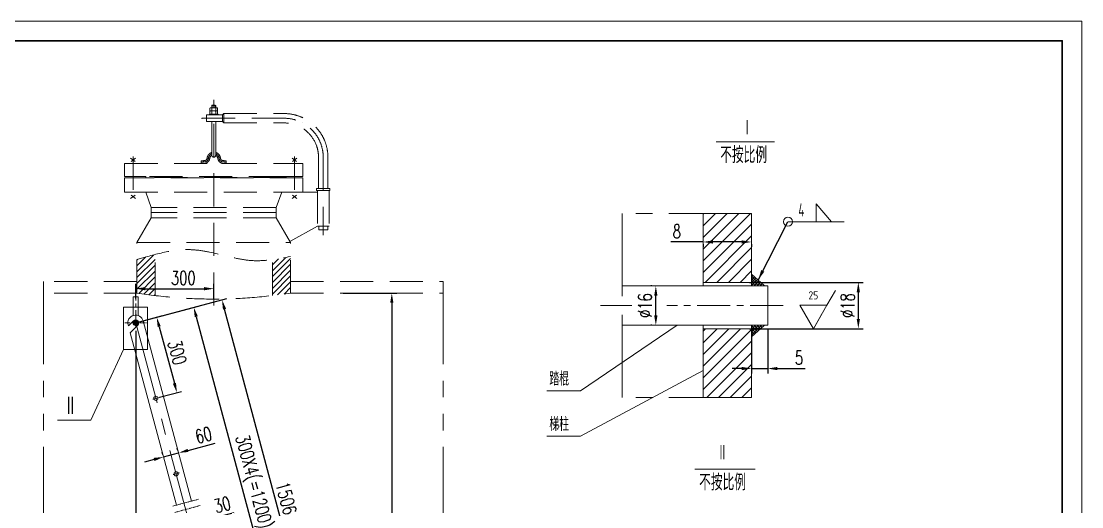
# Model space of a CAD drawing. Header units: millimetres. Extents: x 35105 to 422189, y -71206 to 1224.
# Drawn here: x 418115 to 422189, y -64161 to -62296 of the extents above; entities that cross this region are included whole.
import ezdxf
from ezdxf.enums import TextEntityAlignment as Align

# ---------------------------------------------------------------- set-up
doc = ezdxf.new("R2010")
doc.units = ezdxf.units.MM
for name, pattern in [('CENTER2', [28.575, 19.05, -3.175, 3.175, -3.175]), ('CENTERX2', [101.6, 63.5, -12.7, 12.7, -12.7]), ('DASHED', [19.05, 12.7, -6.35]), ('PHANTOM2', [31.75, 15.875, -3.175, 3.175, -3.175, 3.175, -3.175])]:
    doc.linetypes.add(name, pattern=pattern)
doc.layers.get('0').update_dxf_attribs({"lineweight": 18})
doc.layers.get('Defpoints').update_dxf_attribs({"lineweight": 18})
for name, color, linetype in [('BORDER', 7, 'Continuous'), ('DIM', 6, 'Continuous'), ('TITLE', 12, 'Continuous')]:
    doc.layers.add(name, color=color, linetype=linetype)
for name, color, linetype, lineweight in [('双点划线', 1, 'PHANTOM2', 13), ('短点划线', 1, 'CENTER2', 13), ('细实线', 1, 'Continuous', 13), ('虚线', 1, 'DASHED', 13), ('长点划线', 1, 'CENTERX2', 13)]:
    doc.layers.add(name, color=color, linetype=linetype, lineweight=lineweight)
doc.styles.add('HZ', font='gbenor.shx', dxfattribs={"width": 0.8, "bigfont": 'gbcbig.shx'})
doc.styles.add('HZ0', font='TXT.shx', dxfattribs={"width": 0.7, "bigfont": 'gbcbig.shx'})
doc.styles.get("Standard").update_dxf_attribs({"font": 'gbenor.shx', "width": 0.7, "bigfont": 'gbcbig.shx'})
doc.dimstyles.new('125基本式样', dxfattribs={"dimtxt": 125, "dimasz": 40, "dimexe": 10, "dimexo": 0, "dimgap": 20, "dimtad": 1, "dimdec": 0, "dimdsep": 46, "dimtxsty": 'Standard', "dimcen": 0, "dimclrd": 1, "dimclre": 1, "dimclrt": 1, "dimadec": 0, "dimazin": 0, "dimtfac": 1, "dimtdec": 0, "dimtmove": 0, "dimatfit": 3, "dimfxl": 1, "dimarcsym": 0})
doc.dimstyles.new('15倍$0', dxfattribs={"dimscale": 15, "dimtxt": 3.5, "dimasz": 2.5, "dimexe": 1.25, "dimexo": 1, "dimgap": 1, "dimtad": 1, "dimdec": 1, "dimdsep": 46, "dimtxsty": 'HZ0', "dimcen": 0, "dimclrd": 1, "dimclre": 1, "dimclrt": 1, "dimadec": 0, "dimazin": 0, "dimtfac": 1, "dimtdec": 1, "dimtmove": 2, "dimatfit": 3, "dimfxl": 1, "dimtfill": 1, "dimarcsym": 0})
doc.dimstyles.new('15倍$2', dxfattribs={"dimscale": 15, "dimtxt": 3.5, "dimasz": 2.5, "dimexe": 1.25, "dimexo": 1, "dimgap": 1, "dimtad": 1, "dimtih": 1, "dimtoh": 1, "dimdec": 1, "dimdsep": 46, "dimtxsty": 'HZ0', "dimcen": 0, "dimclrd": 1, "dimclre": 1, "dimclrt": 1, "dimadec": 0, "dimazin": 0, "dimtfac": 1, "dimtdec": 1, "dimtmove": 2, "dimatfit": 3, "dimfxl": 1, "dimtfill": 1, "dimarcsym": 0})

# ---------------------------------------------------------------- blocks, each defined once
blk = doc.blocks.new('*D185')
at = {"color": 1, "linetype": 'Continuous', "lineweight": -2, "ltscale": 3, "transparency": 16777216}
for p, q in [((420920.4, -63478.9), (420920.4, -63648.9)), ((420982.3, -63478.9), (420982.3, -63648.9)), ((420882.9, -63630.2), (420845.4, -63630.2)), ((420920.4, -63630.2), (420982.3, -63630.2)), ((421019.8, -63630.2), (421126.3, -63630.2))]:
    blk.add_line(p, q, dxfattribs=at)
at = {"color": 1, "ltscale": 3, "transparency": 16777216}
for points in [[(420882.9, -63623.9), (420882.9, -63636.4), (420920.4, -63630.2)], [(421019.8, -63623.9), (421019.8, -63636.4), (420982.3, -63630.2)]]:
    blk.add_solid(points, dxfattribs=at)
at = {"layer": 'Defpoints', "color": 0, "ltscale": 3, "transparency": 16777216}
for p in [(420920.4, -63463.9), (420982.3, -63463.9), (420982.3, -63630.2)]:
    blk.add_point(p, dxfattribs=at)
at = {"color": 1, "ltscale": 3, "transparency": 16777216, "insert": (421102.7, -63588.9), "char_height": 52.5, "attachment_point": 5, "style": 'HZ0', "bg_fill": 3, "box_fill_scale": 1.1, "bg_fill_color": 256, "bg_fill_true_color": 13158600, "bg_fill_transparency": 3817}
blk.add_mtext('5', dxfattribs=at)
blk = doc.blocks.new('带属性的粗糙度')
for p, q in [((8.38, 14.52), (13.57, 23.5)), ((0, 0), (-8.38, 14.52)), ((8.38, 14.52), (-8.38, 14.52)), ((0, 0), (8.38, 14.52)), ((0, 0), (5, 8.66))]:
    blk.add_line(p, q)
blk.add_attdef('W', text='', height=5).set_placement((0, 18.01), align=Align.CENTER)
blk = doc.blocks.new('*D186')
at = {"color": 1, "linetype": 'Continuous', "lineweight": -2, "ltscale": 3, "transparency": 16777216}
for p, q in [((420912.2, -63299.4), (421349.2, -63299.4)), ((421330.5, -63336.9), (421330.5, -63439.6)), ((420912.2, -63477.1), (421349.2, -63477.1))]:
    blk.add_line(p, q, dxfattribs=at)
at = {"color": 1, "ltscale": 3, "transparency": 16777216}
for points in [[(421324.2, -63336.9), (421336.7, -63336.9), (421330.5, -63299.4)], [(421324.2, -63439.6), (421336.7, -63439.6), (421330.5, -63477.1)]]:
    blk.add_solid(points, dxfattribs=at)
at = {"layer": 'Defpoints', "color": 0, "ltscale": 3, "transparency": 16777216}
for p in [(420897.2, -63299.4), (420897.2, -63477.1), (421330.5, -63477.1)]:
    blk.add_point(p, dxfattribs=at)
at = {"color": 1, "ltscale": 3, "transparency": 16777216, "insert": (421289.2, -63388.2), "char_height": 52.5, "attachment_point": 5, "rotation": 90, "style": 'HZ0', "bg_fill": 3, "box_fill_scale": 1.1, "bg_fill_color": 256, "bg_fill_true_color": 13158600, "bg_fill_transparency": 3872}
blk.add_mtext('%%c18', dxfattribs=at)
blk = doc.blocks.new('*D187')
at = {"color": 1, "linetype": 'Continuous', "lineweight": -2, "ltscale": 3, "transparency": 16777216}
for p, q in [((420537.6, -63312.6), (420533.9, -63312.6)), ((420552.6, -63426.4), (420552.6, -63350.1)), ((420537.6, -63463.9), (420533.9, -63463.9))]:
    blk.add_line(p, q, dxfattribs=at)
at = {"color": 1, "ltscale": 3, "transparency": 16777216}
for points in [[(420546.4, -63350.1), (420558.9, -63350.1), (420552.6, -63312.6)], [(420546.4, -63426.4), (420558.9, -63426.4), (420552.6, -63463.9)]]:
    blk.add_solid(points, dxfattribs=at)
at = {"layer": 'Defpoints', "color": 0, "ltscale": 3, "transparency": 16777216}
for p in [(420552.6, -63312.6), (420552.6, -63312.6), (420552.6, -63463.9)]:
    blk.add_point(p, dxfattribs=at)
at = {"color": 1, "ltscale": 3, "transparency": 16777216, "insert": (420511.4, -63388.2), "char_height": 52.5, "attachment_point": 5, "rotation": 90, "style": 'HZ0', "bg_fill": 3, "box_fill_scale": 1.1, "bg_fill_color": 256, "bg_fill_true_color": 13158600, "bg_fill_transparency": 3872}
blk.add_mtext('%%c16', dxfattribs=at)
blk = doc.blocks.new('*D188')
at = {"color": 1, "linetype": 'Continuous', "lineweight": -2, "ltscale": 3, "transparency": 16777216}
for p, q in [((420734.5, -63143.9), (420609.8, -63143.9)), ((420882.9, -63143.9), (420772, -63143.9)), ((420734.5, -63152.7), (420734.5, -63162.7)), ((420920.4, -63152.7), (420920.4, -63162.7))]:
    blk.add_line(p, q, dxfattribs=at)
at = {"color": 1, "ltscale": 3, "transparency": 16777216}
for points in [[(420772, -63137.7), (420772, -63150.2), (420734.5, -63143.9)], [(420882.9, -63137.7), (420882.9, -63150.2), (420920.4, -63143.9)]]:
    blk.add_solid(points, dxfattribs=at)
at = {"layer": 'Defpoints', "color": 0, "ltscale": 3, "transparency": 16777216}
for p in [(420734.5, -63137.7), (420920.4, -63137.7), (420920.4, -63143.9)]:
    blk.add_point(p, dxfattribs=at)
at = {"color": 1, "ltscale": 3, "transparency": 16777216, "insert": (420633.4, -63102.7), "char_height": 52.5, "attachment_point": 5, "style": 'HZ0', "bg_fill": 3, "box_fill_scale": 1.1, "bg_fill_color": 256, "bg_fill_true_color": 13158600, "bg_fill_transparency": 3817}
blk.add_mtext('8', dxfattribs=at)
blk = doc.blocks.new('*D182')
at = {"color": 1, "linetype": 'Continuous', "lineweight": -2, "ltscale": 3, "transparency": 16777216}
for p, q in [((419351.8, -63340.2), (419557.1, -63340.2)), ((419538.4, -63377.7), (419538.4, -65305.2)), ((419384.5, -65342.7), (419557.1, -65342.7))]:
    blk.add_line(p, q, dxfattribs=at)
at = {"color": 1, "ltscale": 3, "transparency": 16777216}
for points in [[(419532.1, -63377.7), (419544.6, -63377.7), (419538.4, -63340.2)], [(419532.1, -65305.2), (419544.6, -65305.2), (419538.4, -65342.7)]]:
    blk.add_solid(points, dxfattribs=at)
at = {"layer": 'Defpoints', "color": 0, "ltscale": 3, "transparency": 16777216}
for p in [(419336.8, -63340.2), (419369.5, -65342.7), (419538.4, -65342.7)]:
    blk.add_point(p, dxfattribs=at)
at = {"color": 1, "ltscale": 3, "transparency": 16777216, "insert": (419497.1, -64352), "char_height": 52.5, "attachment_point": 5, "rotation": 90, "style": 'HZ0', "bg_fill": 3, "box_fill_scale": 1.1, "bg_fill_color": 256, "bg_fill_true_color": 13158600, "bg_fill_transparency": 3817}
blk.add_mtext('%%C1600', dxfattribs=at)
blk = doc.blocks.new('*D191')
at = {"color": 1, "linetype": 'Continuous', "lineweight": -2, "ltscale": 3, "transparency": 16777216}
for p, q in [((418569, -63451), (418904.2, -63361.1)), ((419380.3, -65210.4), (418895.8, -63402.2)), ((419072.9, -65331.6), (419408.1, -65241.8))]:
    blk.add_line(p, q, dxfattribs=at)
at = {"color": 1, "ltscale": 3, "transparency": 16777216}
for points in [[(418901.8, -63400.6), (418889.8, -63403.8), (418886.1, -63366)], [(419386.4, -65208.8), (419374.3, -65212), (419390, -65246.6)]]:
    blk.add_solid(points, dxfattribs=at)
at = {"layer": 'Defpoints', "color": 0, "ltscale": 3, "transparency": 16777216}
for p in [(418886.1, -63366), (418554.5, -63454.8), (419058.4, -65335.5)]:
    blk.add_point(p, dxfattribs=at)
at = {"color": 1, "ltscale": 3, "transparency": 16777216, "insert": (419133.1, -64128.4), "char_height": 52.5, "attachment_point": 5, "rotation": 285, "style": 'HZ0', "bg_fill": 3, "box_fill_scale": 1.1, "bg_fill_color": 256, "bg_fill_true_color": 13158600, "bg_fill_transparency": 3872}
blk.add_mtext('1506', dxfattribs=at)
blk = doc.blocks.new('*D192')
at = {"color": 1, "linetype": 'Continuous', "lineweight": -2, "ltscale": 3, "transparency": 16777216}
for p, q in [((418569, -63451), (418795.7, -63390.2)), ((418787.3, -63431.3), (419220, -65046.2)), ((419021.1, -65138.3), (419247.9, -65077.6))]:
    blk.add_line(p, q, dxfattribs=at)
at = {"color": 1, "ltscale": 3, "transparency": 16777216}
for points in [[(418793.4, -63429.7), (418781.3, -63432.9), (418777.6, -63395)], [(419226.1, -65044.6), (419214, -65047.8), (419229.8, -65082.4)]]:
    blk.add_solid(points, dxfattribs=at)
at = {"layer": 'Defpoints', "color": 0, "ltscale": 3, "transparency": 16777216}
for p in [(418554.5, -63454.8), (419229.8, -65082.4), (419006.6, -65142.2)]:
    blk.add_point(p, dxfattribs=at)
at = {"color": 1, "ltscale": 3, "transparency": 16777216, "insert": (419002.1, -64066.7), "char_height": 52.5, "attachment_point": 5, "rotation": 285, "style": 'HZ0', "bg_fill": 3, "box_fill_scale": 1.1, "bg_fill_color": 256, "bg_fill_true_color": 13158600, "bg_fill_transparency": 3149695}
blk.add_mtext('300X4(=1200)', dxfattribs=at)
blk = doc.blocks.new('*D193')
at = {"color": 1, "linetype": 'Continuous', "lineweight": -2, "ltscale": 3, "transparency": 16777216}
for p, q in [((418789.3, -64215.1), (418786.1, -64203.4)), ((418827.2, -64211.8), (418932.6, -64183.6)), ((418725.8, -64239), (418689.6, -64248.7)), ((418760.3, -64222.9), (418757.1, -64211.2)), ((418762, -64229.3), (418791, -64221.5))]:
    blk.add_line(p, q, dxfattribs=at)
at = {"color": 1, "ltscale": 3, "transparency": 16777216}
for points in [[(418825.6, -64205.8), (418828.8, -64217.9), (418791, -64221.5)], [(418724.2, -64233), (418727.4, -64245), (418762, -64229.3)]]:
    blk.add_solid(points, dxfattribs=at)
at = {"layer": 'Defpoints', "color": 0, "ltscale": 3, "transparency": 16777216}
for p in [(418764.2, -64237.4), (418791, -64221.5), (418793.1, -64229.6)]:
    blk.add_point(p, dxfattribs=at)
at = {"color": 1, "ltscale": 3, "transparency": 16777216, "insert": (418887.3, -64153), "char_height": 52.5, "attachment_point": 5, "rotation": 15, "style": 'HZ0', "bg_fill": 3, "box_fill_scale": 1.1, "bg_fill_color": 256, "bg_fill_true_color": 13158600, "bg_fill_transparency": 3872}
blk.add_mtext('30', dxfattribs=at)
blk = doc.blocks.new('*D194')
at = {"color": 1, "linetype": 'Continuous', "lineweight": -2, "ltscale": 3, "transparency": 16777216}
for p, q in [((418554.5, -63484.8), (418554.5, -64557.6)), ((418819, -64441.9), (418839.9, -64520))]:
    blk.add_line(p, q, dxfattribs=at)
blk.add_arc((418554.5, -63454.8), 1084, 271.9821, 283.0179, dxfattribs=at)
at = {"color": 1, "ltscale": 3, "transparency": 16777216}
for points in [[(418592.1, -64544.5), (418591.9, -64532), (418554.5, -64538.9)], [(418797.2, -64504.9), (418800.2, -64517.1), (418835, -64501.9)]]:
    blk.add_solid(points, dxfattribs=at)
at = {"layer": 'Defpoints', "color": 0, "ltscale": 3, "transparency": 16777216}
for p in [(418554.5, -63345), (418554.5, -63454.8), (418554.5, -63469.8), (418815.1, -64427.4)]:
    blk.add_point(p, dxfattribs=at)
at = {"color": 1, "ltscale": 3, "transparency": 16777216, "insert": (418695.4, -64488.1), "char_height": 52.5, "attachment_point": 5, "rotation": 7.7662, "style": 'HZ0', "bg_fill": 3, "box_fill_scale": 1.1, "bg_fill_color": 256, "bg_fill_true_color": 13158600, "bg_fill_transparency": 4142}
blk.add_mtext('～15°', dxfattribs=at)
at = {"layer": 'Defpoints', "color": 0, "ltscale": 3, "transparency": 16777216}
blk.add_point((418649, -64534.7), dxfattribs=at)
blk = doc.blocks.new('*D195')
at = {"color": 1, "linetype": 'Continuous', "lineweight": -2, "ltscale": 3, "transparency": 16777216}
for p, q in [((418755.6, -63944.6), (418859.8, -63916.7)), ((418659, -63960.8), (418656.6, -63951.7)), ((418661.4, -63969.8), (418719.4, -63954.3)), ((418716.9, -63945.3), (418714.5, -63936.2)), ((418625.2, -63979.5), (418589, -63989.3))]:
    blk.add_line(p, q, dxfattribs=at)
at = {"color": 1, "ltscale": 3, "transparency": 16777216}
for points in [[(418754, -63938.6), (418757.2, -63950.6), (418719.4, -63954.3)], [(418623.6, -63973.5), (418626.8, -63985.6), (418661.4, -63969.8)]]:
    blk.add_solid(points, dxfattribs=at)
at = {"layer": 'Defpoints', "color": 0, "ltscale": 3, "transparency": 16777216}
for p in [(418719.4, -63954.3), (418720.8, -63959.7), (418662.9, -63975.3)]:
    blk.add_point(p, dxfattribs=at)
at = {"color": 1, "ltscale": 3, "transparency": 16777216, "insert": (418815.2, -63885.9), "char_height": 52.5, "attachment_point": 5, "rotation": 15, "style": 'HZ0', "bg_fill": 3, "box_fill_scale": 1.1, "bg_fill_color": 256, "bg_fill_true_color": 13158600, "bg_fill_transparency": 3782}
blk.add_mtext('60', dxfattribs=at)
blk = doc.blocks.new('*D200')
at = {"color": 1, "linetype": 'Continuous', "lineweight": -2, "ltscale": 3, "transparency": 16777216}
for p, q in [((418569, -63451), (418653.4, -63428.3)), ((418645, -63469.4), (418703.3, -63686.7)), ((418646.6, -63740.7), (418731.1, -63718.1))]:
    blk.add_line(p, q, dxfattribs=at)
at = {"color": 1, "ltscale": 3, "transparency": 16777216}
for points in [[(418651.1, -63467.8), (418639, -63471), (418635.3, -63433.2)], [(418709.3, -63685.1), (418697.2, -63688.3), (418713, -63723)]]:
    blk.add_solid(points, dxfattribs=at)
at = {"layer": 'Defpoints', "color": 0, "ltscale": 3, "transparency": 16777216}
for p in [(418554.5, -63454.8), (418632.1, -63744.6), (418713, -63723)]:
    blk.add_point(p, dxfattribs=at)
at = {"color": 1, "ltscale": 3, "transparency": 16777216, "insert": (418714.2, -63568), "char_height": 52.5, "attachment_point": 5, "rotation": 285, "style": 'HZ0', "bg_fill": 3, "box_fill_scale": 1.1, "bg_fill_color": 256, "bg_fill_true_color": 13158600, "bg_fill_transparency": 3872}
blk.add_mtext('300', dxfattribs=at)
blk = doc.blocks.new('*D201')
at = {"color": 1, "linetype": 'Continuous', "lineweight": -2, "ltscale": 3, "transparency": 16777216}
for p, q in [((418554.5, -63361.4), (418554.5, -63304.7)), ((418854.5, -63361.4), (418854.5, -63304.7)), ((418592, -63323.4), (418817, -63323.4))]:
    blk.add_line(p, q, dxfattribs=at)
at = {"color": 1, "ltscale": 3, "transparency": 16777216}
for points in [[(418592, -63317.2), (418592, -63329.7), (418554.5, -63323.4)], [(418817, -63317.2), (418817, -63329.7), (418854.5, -63323.4)]]:
    blk.add_solid(points, dxfattribs=at)
at = {"layer": 'Defpoints', "color": 0, "ltscale": 3, "transparency": 16777216}
for p in [(418854.5, -63323.4), (418554.5, -63376.4), (418854.5, -63376.4)]:
    blk.add_point(p, dxfattribs=at)
at = {"color": 1, "ltscale": 3, "transparency": 16777216, "insert": (418737.3, -63282.2), "char_height": 52.5, "attachment_point": 5, "style": 'HZ0', "bg_fill": 3, "box_fill_scale": 1.1, "bg_fill_color": 256, "bg_fill_true_color": 13158600, "bg_fill_transparency": 3817}
blk.add_mtext('300', dxfattribs=at)

msp = doc.modelspace()

# ---------------------------------------------------------------- linework, layer by layer
msp.add_line((418525.5, -63462.6), (418526.4, -63465.95))
at = {"ltscale": 0.5}
msp.add_line((420734.46, -63463.89), (420734.46, -63741.32), dxfattribs=at)
at = {"layer": 'BORDER', "linetype": 'Continuous', "lineweight": 30, "ltscale": 5}
msp.add_lwpolyline([(416263.88, -62370.86), (422113.88, -62370.86), (422113.88, -66675.86), (416263.88, -66675.86)], close=True, dxfattribs=at)
at = {"layer": '双点划线', "ltscale": 20}
for p, q in [((420423.44, -63035.14), (420423.44, -63388.23)), ((420920.43, -63035.14), (420423.44, -63035.14)), ((418200.44, -63296.25), (418200.44, -64427.4)), ((419735.29, -63296.25), (419735.29, -65394.31)), ((420423.44, -63741.32), (420423.44, -63388.23)), ((420920.43, -63741.32), (420423.44, -63741.32))]:
    msp.add_line(p, q, dxfattribs=at)
at = {"layer": '细实线', "color": 6}
for p, q in [((420783.93, -62759.04), (421008.23, -62759.04)), ((418382.68, -63829.06), (418507.56, -63557.59)), ((418382.68, -63829.06), (418253.85, -63829.06)), ((420702.92, -64016.44), (420933.79, -64016.44))]:
    msp.add_line(p, q, dxfattribs=at)
at = {"layer": '细实线', "ltscale": 0.5}
for p, q in [((421167.94, -62997.16), (421228.01, -63066.26)), ((421167.94, -63066.26), (421167.94, -62997.16))]:
    msp.add_line(p, q, dxfattribs=at)
at = {"layer": '细实线'}
for p, q in [((421060.16, -63066.26), (421275.72, -63066.26)), ((420635, -63463.89), (420262.76, -63715.9)), ((420734.46, -63638.28), (420262.76, -63890.3)), ((420262.76, -63715.9), (420133.93, -63715.9)), ((420262.76, -63890.3), (420133.93, -63890.3))]:
    msp.add_line(p, q, dxfattribs=at)
msp.add_lwpolyline([(422188.88, -66750.86), (422188.88, -62295.86), (415888.88, -62295.86), (415888.88, -66750.86)], close=True, dxfattribs=at)
at = {"layer": '细实线', "ltscale": 0.5}
msp.add_circle((421060.16, -63066.26), 17.5, dxfattribs=at)
at = {"layer": '虚线', "ltscale": 10}
for p, q in [((418848.48, -62617.92), (418846.98, -62619.42)), ((418848.48, -62617.92), (418848.48, -62628.67)), ((418848.48, -62617.92), (418860.48, -62617.92)), ((418860.48, -62617.92), (418861.98, -62619.42)), ((418860.48, -62617.92), (418860.48, -62628.67)), ((418826.73, -62655.67), (418888.23, -62655.67)), ((418826.73, -62655.67), (418826.73, -62681.67)), ((418837.48, -62652.67), (418837.48, -62655.67)), ((418837.48, -62652.67), (418871.48, -62652.67)), ((418839.73, -62631.17), (418839.73, -62640.67)), ((418839.73, -62640.67), (418854.48, -62640.67)), ((418839.73, -62643.17), (418839.73, -62652.67)), ((418842.23, -62628.67), (418843.23, -62628.67)), ((418842.23, -62628.67), (418854.48, -62628.67)), ((418842.23, -62640.67), (418843.23, -62640.67)), ((418846.98, -62619.42), (418846.98, -62628.67)), ((418846.98, -62619.42), (418861.98, -62619.42)), ((418846.98, -62631.17), (418846.98, -62640.67)), ((418846.98, -62643.17), (418846.98, -62652.67)), ((418866.73, -62628.67), (418854.48, -62628.67)), ((418869.23, -62640.67), (418854.48, -62640.67)), ((418861.98, -62619.42), (418861.98, -62628.67)), ((418861.98, -62631.17), (418861.98, -62640.67)), ((418861.98, -62643.17), (418861.98, -62652.67)), ((418869.23, -62631.17), (418869.23, -62640.67)), ((418869.23, -62643.17), (418869.23, -62652.67)), ((418871.48, -62652.67), (418871.48, -62655.67)), ((418888.23, -62655.67), (418893.23, -62650.67)), ((418888.23, -62681.67), (418888.23, -62655.67)), ((418893.23, -62650.67), (418893.23, -62686.67)), ((418893.23, -62650.67), (419124.9, -62650.67)), ((418809.73, -62668.67), (419124.9, -62668.67)), ((418826.73, -62681.67), (418888.23, -62681.67)), ((418846.98, -62681.67), (418846.98, -62810.82)), ((418861.98, -62681.67), (418861.98, -62810.82)), ((418888.23, -62681.67), (418893.23, -62686.67)), ((418893.23, -62686.67), (419124.9, -62686.67)), ((419196.15, -62686.67), (419196.21, -62686.67)), ((418535.13, -62821.66), (418552.2, -62834.88)), ((418553.65, -62821.66), (418536.58, -62834.88)), ((418544.39, -62816.06), (418544.39, -62979.7)), ((419155.31, -62821.66), (419172.38, -62834.88)), ((419173.83, -62821.66), (419156.76, -62834.88)), ((419164.57, -62816.06), (419164.57, -62979.7)), ((419256.9, -62818.67), (419256.9, -62938.65)), ((419274.9, -62818.67), (419274.9, -63117.61)), ((419292.9, -62818.67), (419292.9, -62938.65)), ((418511.98, -62842.98), (419196.98, -62842.98)), ((418511.98, -62892.48), (418511.98, -62842.98)), ((418806.23, -62842.98), (418806.23, -62832.86)), ((418902.73, -62842.98), (418902.73, -62832.86)), ((419196.98, -62892.48), (419196.98, -62842.98)), ((418511.98, -62892.48), (418592.98, -62892.48)), ((419196.98, -62897.98), (418511.98, -62897.98)), ((418511.98, -62897.98), (418511.98, -62952.98)), ((418574.48, -62895.98), (418574.48, -62897.98)), ((419134.48, -62895.98), (418574.48, -62895.98)), ((418592.98, -62895.98), (418592.98, -62892.48)), ((419115.98, -62892.48), (418592.98, -62892.48)), ((419115.98, -62895.98), (419115.98, -62892.48)), ((419196.98, -62892.48), (419115.98, -62892.48)), ((419134.48, -62895.98), (419134.48, -62897.98)), ((419196.98, -62952.98), (419196.98, -62897.98)), ((419256.9, -62938.65), (419249.12, -62938.65)), ((419249.12, -62938.65), (419249.12, -62946.15)), ((419256.9, -62938.65), (419300.69, -62938.65)), ((419300.69, -62938.65), (419300.69, -62946.15)), ((418511.98, -62952.98), (419196.98, -62952.98)), ((418535.13, -62976.93), (418552.2, -62963.71)), ((418553.65, -62976.93), (418536.58, -62963.71)), ((418614.48, -63010.98), (418593.48, -62952.98)), ((419094.48, -63010.98), (419115.48, -62952.98)), ((419155.31, -62976.93), (419172.38, -62963.71)), ((419173.83, -62976.93), (419156.76, -62963.71)), ((419196.98, -62952.98), (419252.4, -62952.98)), ((419249.12, -62946.15), (419300.69, -62946.15)), ((419252.4, -62946.15), (419252.4, -63082.98)), ((419297.4, -62946.15), (419297.4, -63082.98)), ((418614.48, -63030.98), (418614.48, -63010.98)), ((419094.48, -63010.98), (418614.48, -63010.98)), ((419094.48, -63030.98), (419094.48, -63010.98)), ((418614.48, -63050.98), (418559.48, -63146.25)), ((419094.48, -63030.98), (418614.48, -63030.98)), ((418614.48, -63030.98), (418614.48, -63050.98)), ((419094.48, -63050.98), (418614.48, -63050.98)), ((419094.48, -63050.98), (419094.48, -63030.98)), ((419094.48, -63050.98), (419149.48, -63146.25)), ((419146.86, -63141.71), (419252.4, -63082.98)), ((419297.4, -63082.98), (419252.4, -63082.98)), ((419258.21, -63097.14), (419258.21, -63082.98)), ((419292.9, -63097.14), (419258.21, -63097.14)), ((419292.9, -63097.14), (419292.9, -63082.98)), ((418559.48, -63146.25), (419149.48, -63146.25)), ((419149.48, -63340.25), (419149.48, -63146.25)), ((418559.48, -63296.25), (418200.44, -63296.25)), ((419149.48, -63296.25), (419735.29, -63296.25))]:
    msp.add_line(p, q, dxfattribs=at)
for centre, radius, start, end in [((418842.23, -62631.17), 2.5, 90, 180), ((418842.23, -62643.17), 2.5, 90, 180), ((418844.48, -62631.17), 2.5, 0, 90), ((418844.48, -62643.17), 2.5, 0, 90), ((418849.48, -62631.17), 2.5, 90, 180), ((418849.48, -62643.17), 2.5, 90, 180), ((418859.48, -62631.17), 2.5, 0, 90), ((418859.48, -62643.17), 2.5, 0, 90), ((418864.48, -62631.17), 2.5, 90, 180), ((418864.48, -62643.17), 2.5, 90, 180), ((418866.73, -62631.17), 2.5, 0, 90), ((418866.73, -62643.17), 2.5, 0, 90), ((419124.9, -62818.67), 168, 0, 90), ((419124.9, -62818.67), 150, 0, 90), ((419124.9, -62818.67), 132, 0, 90), ((418818.91, -62821.11), 10, 276.2356, 354.28112), ((418854.48, -62824.67), 25.75, 106.93353, 174.28112), ((418854.48, -62824.67), 20.75, 111.18901, 174.28112), ((418854.48, -62824.67), 15.75, 118.43689, 174.28112), ((418854.48, -62810.82), 7.5, 180, 0), ((418854.48, -62824.67), 25.75, 5.71888, 73.06647), ((418854.48, -62824.67), 20.75, 5.71888, 68.81099), ((418854.48, -62824.67), 15.75, 5.71888, 61.56311), ((418890.05, -62821.11), 10, 185.71888, 263.7644), ((418854.48, -63146.67), 317.5, 96.2356, 98.74102), ((418854.48, -63146.67), 312.5, 96.2356, 98.882), ((418815.67, -62819.59), 23.41, 271.52823, 351.3517), ((418818.91, -62821.11), 15, 276.2356, 354.28112), ((418893.29, -62819.59), 23.41, 188.6483, 268.47177), ((418890.05, -62821.11), 15, 185.71888, 263.7644), ((418854.48, -63146.67), 312.5, 81.118, 83.7644), ((418854.48, -63146.67), 317.5, 81.25898, 83.7644)]:
    msp.add_arc(centre, radius, start, end, dxfattribs=at)
msp.add_spline([(418559.48, -63211.43), (418771.26, -63173.69), (419009.47, -63215.78), (419149.48, -63199.82)], degree=3, dxfattribs=at)
msp.add_point((418809.73, -62668.67), dxfattribs=at)
at = {"layer": '长点划线', "ltscale": 2}
msp.add_line((420460.14, -63388.23), (420340.62, -63388.23), dxfattribs=at)

# ---------------------------------------------------------------- texts
at = {"layer": 'DIM', "color": 6, "style": 'HZ', "width": 0.7}
for s, p in [('Ⅰ', (420884.75, -62736.37)), ('Ⅱ', (420789.95, -63985.14))]:
    msp.add_text(s, height=62.5, dxfattribs=at).set_placement(p)
at = {"layer": 'DIM', "color": 6, "style": 'HZ'}
for p in [(420800.02, -62841.05), (420719, -64098.45)]:
    msp.add_text('不按比例', height=62.5, dxfattribs=at).set_placement(p)
at = {"layer": 'TITLE', "color": 1, "style": 'HZ', "width": 0.7}
msp.add_text('4', height=50, dxfattribs=at).set_placement((421122.86, -63020.3), align=Align.MIDDLE_RIGHT)
at = {"layer": '细实线', "lineweight": -3, "style": 'HZ'}
for s, p in [('踏棍', (420219.17, -63669.31)), ('梯柱', (420219.17, -63843.71))]:
    msp.add_text(s, height=52.5, dxfattribs=at).set_placement(p, align=Align.MIDDLE_RIGHT)
at = {"layer": '细实线', "color": 6, "style": 'HZ0', "width": 0.9}
msp.add_text('Ⅱ', height=75, dxfattribs=at).set_placement((418328.54, -63774.07), align=Align.MIDDLE_RIGHT)

# ---------------------------------------------------------------- leaders
at = {"ltscale": 0.5}
msp.add_leader([(420945.31, -63290.41), (421060.16, -63066.26)], dimstyle='125基本式样', override={"dimgap": 20, "dimtad": 1}, dxfattribs=at)

# ---------------------------------------------------------------- next in the draw order: dimensions: what is measured, and where the dimension line sits
at = {"ltscale": 3}
for base, p1, p2, text, picture, middle in [((420920.43, -63143.93), (420734.46, -63137.71), (420920.43, -63137.71), '8', '*D188', (420633.38, -63143.93)), ((420982.32, -63630.16), (420920.43, -63463.89), (420982.32, -63463.89), '5', '*D185', (421102.73, -63630.16))]:
    dim = msp.add_linear_dim(base=base, p1=p1, p2=p2, text=text, dimstyle='15倍$0', override={"dimtmove": 0, "dimfxl": 2, "dimarcsym": 1}, dxfattribs=at)
    dim.commit()
    dim.dimension.update_dxf_attribs({"geometry": picture, "text_midpoint": middle, "dimtype": 160})
for base, p1, p2, text, picture, middle in [((419538.37, -65342.69), (419336.77, -63340.25), (419369.51, -65342.69), '%%C1600', '*D182', (419538.37, -64352.01)), ((420552.62, -63312.57), (420552.62, -63463.89), (420552.62, -63312.57), '%%c16', '*D187', (420552.62, -63388.23))]:
    dim = msp.add_linear_dim(base=base, p1=p1, p2=p2, angle=90, text=text, dimstyle='15倍$0', override={"dimtmove": 0, "dimfxl": 2, "dimarcsym": 1}, dxfattribs=at)
    dim.commit()
    dim.dimension.update_dxf_attribs({"geometry": picture, "text_midpoint": middle, "dimtype": 160})

# ---------------------------------------------------------------- next in the draw order: linework, layer by layer
at = {"ltscale": 0.5}
msp.add_line((420734.46, -63035.14), (420734.46, -63312.57), dxfattribs=at)
at = {"layer": '虚线', "ltscale": 10}
msp.add_line((419149.48, -63340.25), (419735.29, -63340.25), dxfattribs=at)

# ---------------------------------------------------------------- next in the draw order: block references
at = {"layer": '细实线', "xscale": 6.25, "yscale": 6.25, "zscale": 6.25}
msp.add_blockref('带属性的粗糙度', (421157.68, -63477.05), dxfattribs=at).add_auto_attribs({'W': '25'})

# ---------------------------------------------------------------- next in the draw order: dimensions: what is measured, and where the dimension line sits
at = {"ltscale": 3}
dim = msp.add_linear_dim(base=(418886.1, -63365.98), p1=(419058.4, -65335.5), p2=(418554.48, -63454.84), angle=105.00002, text='1506', dimstyle='15倍$0', override={"dimtmove": 0, "dimfxl": 2, "dimarcsym": 1}, dxfattribs=at)
dim.commit()
dim.dimension.update_dxf_attribs({"geometry": '*D191', "text_midpoint": (419093.26, -64139.09), "dimtype": 161})

# ---------------------------------------------------------------- next in the draw order: linework, layer by layer
at = {"layer": '虚线', "ltscale": 10}
msp.add_line((419079.48, -63349.92), (419079.48, -63211.82), dxfattribs=at)

# ---------------------------------------------------------------- next in the draw order: dimensions: what is measured, and where the dimension line sits
at = {"ltscale": 3}
for base, p1, p2, angle, text, picture, middle, dimtype in [((421330.46, -63477.05), (420897.19, -63299.41), (420897.19, -63477.05), 90, '%%c18', '*D186', (421330.46, -63388.23), 160), ((419229.75, -65082.44), (418554.48, -63454.84), (419006.62, -65142.23), 285, '300X4(=1200)', '*D192', (418960.55, -64077.78), 161)]:
    dim = msp.add_linear_dim(base=base, p1=p1, p2=p2, angle=angle, text=text, dimstyle='15倍$0', override={"dimtmove": 0, "dimfxl": 2, "dimarcsym": 1}, dxfattribs=at)
    dim.commit()
    dim.dimension.update_dxf_attribs({"geometry": picture, "text_midpoint": middle, "dimtype": dimtype})

# ---------------------------------------------------------------- next in the draw order: hatches: boundary and pattern name
at = {"layer": '细实线', "ltscale": 0.5}
h = msp.add_hatch(dxfattribs=at)
h.set_pattern_fill('ANSI31', color=256, scale=10, style=0)
h.set_pattern_definition([(45, (189472.62, -32883.706), (-22.4506403, 22.4506403), [])])
h.paths.add_polyline_path([(420734.46, -63299.41), (420920.43, -63299.41), (420920.43, -63035.14), (420734.46, -63035.14)])
h.paths.add_polyline_path([(420734.46, -63741.32), (420920.43, -63741.32), (420920.43, -63477.05), (420734.46, -63477.05)])
h = msp.add_hatch(dxfattribs=at)
h.set_pattern_fill('ANSI37', color=256, scale=2.5, style=0)
h.set_pattern_definition([(45, (189472.62, -32883.706), (-5.61266008, 5.61266008), []), (135, (189472.62, -32883.706), (-5.61266008, -5.61266008), [])])
h.paths.add_polyline_path([(420920.43, -63268.25), (420920.43, -63312.57), (420970.19, -63312.57)])
h = msp.add_hatch(dxfattribs=at)
h.set_pattern_fill('ANSI37', color=256, scale=2.5, style=0)
h.set_pattern_definition([(315, (189472.62, -93892.751), (-5.61266008, -5.61266008), []), (225, (189472.62, -93892.751), (-5.61266008, 5.61266008), [])])
h.paths.add_polyline_path([(420920.43, -63508.21), (420920.43, -63463.89), (420970.19, -63463.89)])

# ---------------------------------------------------------------- next in the draw order: linework, layer by layer
at = {"ltscale": 0.5}
for p, q in [((420920.43, -63035.14), (420920.43, -63312.57)), ((420920.43, -63268.25), (420970.19, -63312.57)), ((420734.46, -63299.41), (420920.43, -63299.41)), ((420423.44, -63312.57), (420982.32, -63312.57)), ((420982.32, -63463.89), (420982.32, -63312.57)), ((420423.44, -63463.89), (420982.32, -63463.89)), ((420920.43, -63508.21), (420970.19, -63463.89)), ((420920.43, -63463.89), (420920.43, -63741.32)), ((420734.46, -63477.05), (420920.43, -63477.05))]:
    msp.add_line(p, q, dxfattribs=at)
at = {"layer": '长点划线', "ltscale": 2}
msp.add_line((421041.79, -63388.23), (420594.31, -63388.23), dxfattribs=at)

# ---------------------------------------------------------------- next in the draw order: dimensions: what is measured, and where the dimension line sits
at = {"ltscale": 3}
dim = msp.add_linear_dim(base=(418790.97, -64221.54), p1=(418764.17, -64237.4), p2=(418793.15, -64229.64), angle=15, text='30', dimstyle='15倍$0', override={"dimtmove": 0, "dimfxl": 2, "dimarcsym": 1}, dxfattribs=at)
dim.commit()
dim.dimension.update_dxf_attribs({"geometry": '*D193', "text_midpoint": (418898.02, -64192.85), "dimtype": 161})

# ---------------------------------------------------------------- next in the draw order: dimensions: what is measured, and where the dimension line sits
dim = msp.add_angular_dim_2l(base=(418648.96, -64534.75), line1=((418554.48, -63454.84), (418815.08, -64427.4)), line2=((418554.48, -63469.78), (418554.48, -63344.98)), text='～<>', dimstyle='15倍$2', override={"dimtih": 0, "dimtoh": 0, "dimtmove": 0, "dimfxl": 2, "dimarcsym": 1}, dxfattribs=at)
dim.commit()
dim.dimension.update_dxf_attribs({"geometry": '*D194', "text_midpoint": (418700.97, -64528.93), "dimtype": 162})

# ---------------------------------------------------------------- next in the draw order: hatches: boundary and pattern name
at = {"layer": '虚线', "ltscale": 10}
h = msp.add_hatch(dxfattribs=at)
h.set_pattern_fill('ANSI31', color=256, scale=5, style=0)
h.set_pattern_definition([(45, (-19564.309, -10386.635), (-11.22532015, 11.22532015), [])])
edge = h.paths.add_edge_path()
edge.add_spline(control_points=[(418629.48, -63191.8), (418606.15, -63197.76), (418582.81, -63204.6), (418559.48, -63211.43)], knot_values=[0, 0, 0, 0, 142.1218557, 142.1218557, 142.1218557, 142.1218557], degree=3, periodic=0)
edge.add_line((418559.48, -63211.43), (418559.48, -63340.25))
edge.add_arc((418854.48, -61463.28), 1900, 261.06796, 263.19903)
edge.add_line((418629.48, -63349.92), (418629.48, -63191.8))
edge = h.paths.add_edge_path()
edge.add_arc((418854.48, -61463.28), 1900, 276.80097, 278.93204)
edge.add_line((419149.48, -63340.25), (419149.48, -63199.82))
edge.add_spline(control_points=[(419149.48, -63199.82), (419126.14, -63204.26), (419102.79, -63208.71), (419079.48, -63211.82)], knot_values=[1055.1477667, 1055.1477667, 1055.1477667, 1055.1477667, 1195.8682914, 1195.8682914, 1195.8682914, 1195.8682914], degree=3, periodic=0)
edge.add_line((419079.48, -63211.82), (419079.48, -63349.92))

# ---------------------------------------------------------------- next in the draw order: linework, layer by layer
msp.add_line((418544.48, -63354.84), (418564.48, -63354.84))
msp.add_circle((418709.77, -64034.39), 8)
at = {"layer": '双点划线', "ltscale": 0.5}
for p, q in [((418697.84, -64158.74), (418796.15, -64132.4)), ((418704.31, -64182.89), (418802.62, -64156.54))]:
    msp.add_line(p, q, dxfattribs=at)
at = {"layer": '短点划线'}
msp.add_line((418722.96, -64030.86), (418696.58, -64037.93), dxfattribs=at)
at = {"layer": '细实线', "color": 6, "ltscale": 0.5}
msp.add_lwpolyline([(418507.56, -63394.95), (418600.21, -63394.95), (418600.21, -63557.59), (418507.56, -63557.59)], close=True, dxfattribs=at)
at = {"layer": '虚线', "ltscale": 10}
for p, q in [((418854.48, -63388.26), (418854.48, -62598.44)), ((418559.48, -63340.25), (418559.48, -63146.25)), ((418629.48, -63349.92), (418629.48, -63191.8)), ((418559.48, -63340.25), (418200.44, -63340.25))]:
    msp.add_line(p, q, dxfattribs=at)
msp.add_arc((418854.48, -61463.28), 1900, 261.06796, 278.93204, dxfattribs=at)

# ---------------------------------------------------------------- next in the draw order: dimensions: what is measured, and where the dimension line sits
at = {"ltscale": 3}
dim = msp.add_linear_dim(base=(418719.37, -63954.31), p1=(418662.87, -63975.28), p2=(418720.83, -63959.75), angle=15, text='60', dimstyle='15倍$0', override={"dimtmove": 0, "dimfxl": 2, "dimarcsym": 1}, dxfattribs=at)
dim.commit()
dim.dimension.update_dxf_attribs({"geometry": '*D195', "text_midpoint": (418825.83, -63925.79), "dimtype": 161})

# ---------------------------------------------------------------- next in the draw order: dimensions: what is measured, and where the dimension line sits
dim = msp.add_linear_dim(base=(418712.97, -63722.95), p1=(418554.48, -63454.84), p2=(418632.12, -63744.61), angle=285, text='300', dimstyle='15倍$0', override={"dimtmove": 0, "dimfxl": 2, "dimarcsym": 1}, dxfattribs=at)
dim.commit()
dim.dimension.update_dxf_attribs({"geometry": '*D200', "text_midpoint": (418674.31, -63578.67), "dimtype": 161})

# ---------------------------------------------------------------- next in the draw order: hatches: boundary and pattern name
at = {"layer": '细实线'}
h = msp.add_hatch(dxfattribs=at)
h.set_pattern_fill('ANSI31', color=256, style=0)
h.set_pattern_definition([(45, (-19564.3086, -10386.6352), (-2.24506403, 2.24506403), [])])
h.paths.add_polyline_path([(418554.48, -63444.84, 0.4142136), (418544.48, -63454.84), (418554.48, -63454.84)])
h.paths.add_polyline_path([(418554.48, -63444.84), (418554.48, -63454.84), (418564.48, -63454.84, 0.4142136)])
h.paths.add_polyline_path([(418554.48, -63454.84), (418544.48, -63454.84, 0.4142136), (418554.48, -63464.84)])
h.paths.add_polyline_path([(418554.48, -63454.84), (418554.48, -63464.84, 0.0655435), (418557.07, -63464.49)])
h.paths.add_polyline_path([(418564.48, -63454.84), (418554.48, -63454.84), (418557.07, -63464.49, 0.3394543)])

# ---------------------------------------------------------------- next in the draw order: linework, layer by layer
for p, q in [((418544.48, -63426.55), (418544.48, -63354.84)), ((418564.48, -63426.55), (418564.48, -63354.84)), ((418526.4, -63465.95), (418545.99, -63446.35)), ((418533.57, -63492.71), (418562.96, -63463.32)), ((418583.46, -63447.07), (418769.04, -64139.66)), ((418533.57, -63492.71), (418711.08, -64155.19))]:
    msp.add_line(p, q)
for centre, radius in [((418554.48, -63454.84), 10), ((418632.13, -63744.61), 8)]:
    msp.add_circle(centre, radius)
for radius, start, end in [(30, 15, 195), (12, 315, 135)]:
    msp.add_arc((418554.48, -63454.84), radius, start, end)
at = {"layer": '短点划线'}
for p, q in [((418513.33, -63454.84), (418595.63, -63454.84)), ((418645.32, -63741.08), (418618.93, -63748.15))]:
    msp.add_line(p, q, dxfattribs=at)
at = {"layer": '长点划线'}
msp.add_line((418554.48, -63469.78), (418554.48, -63344.98), dxfattribs=at)
at = {"layer": '长点划线', "ltscale": 5}
msp.add_line((418554.48, -63454.84), (418815.08, -64427.4), dxfattribs=at)

# ---------------------------------------------------------------- next in the draw order: dimensions: what is measured, and where the dimension line sits
at = {"ltscale": 3}
dim = msp.add_linear_dim(base=(418854.48, -63323.42), p1=(418554.48, -63376.39), p2=(418854.48, -63376.39), text='300', dimstyle='15倍$0', override={"dimtmove": 0, "dimfxl": 2, "dimarcsym": 1}, dxfattribs=at)
dim.commit()
dim.dimension.update_dxf_attribs({"geometry": '*D201', "text_midpoint": (418737.26, -63323.42), "dimtype": 160})

doc.saveas('drawing.dxf')
